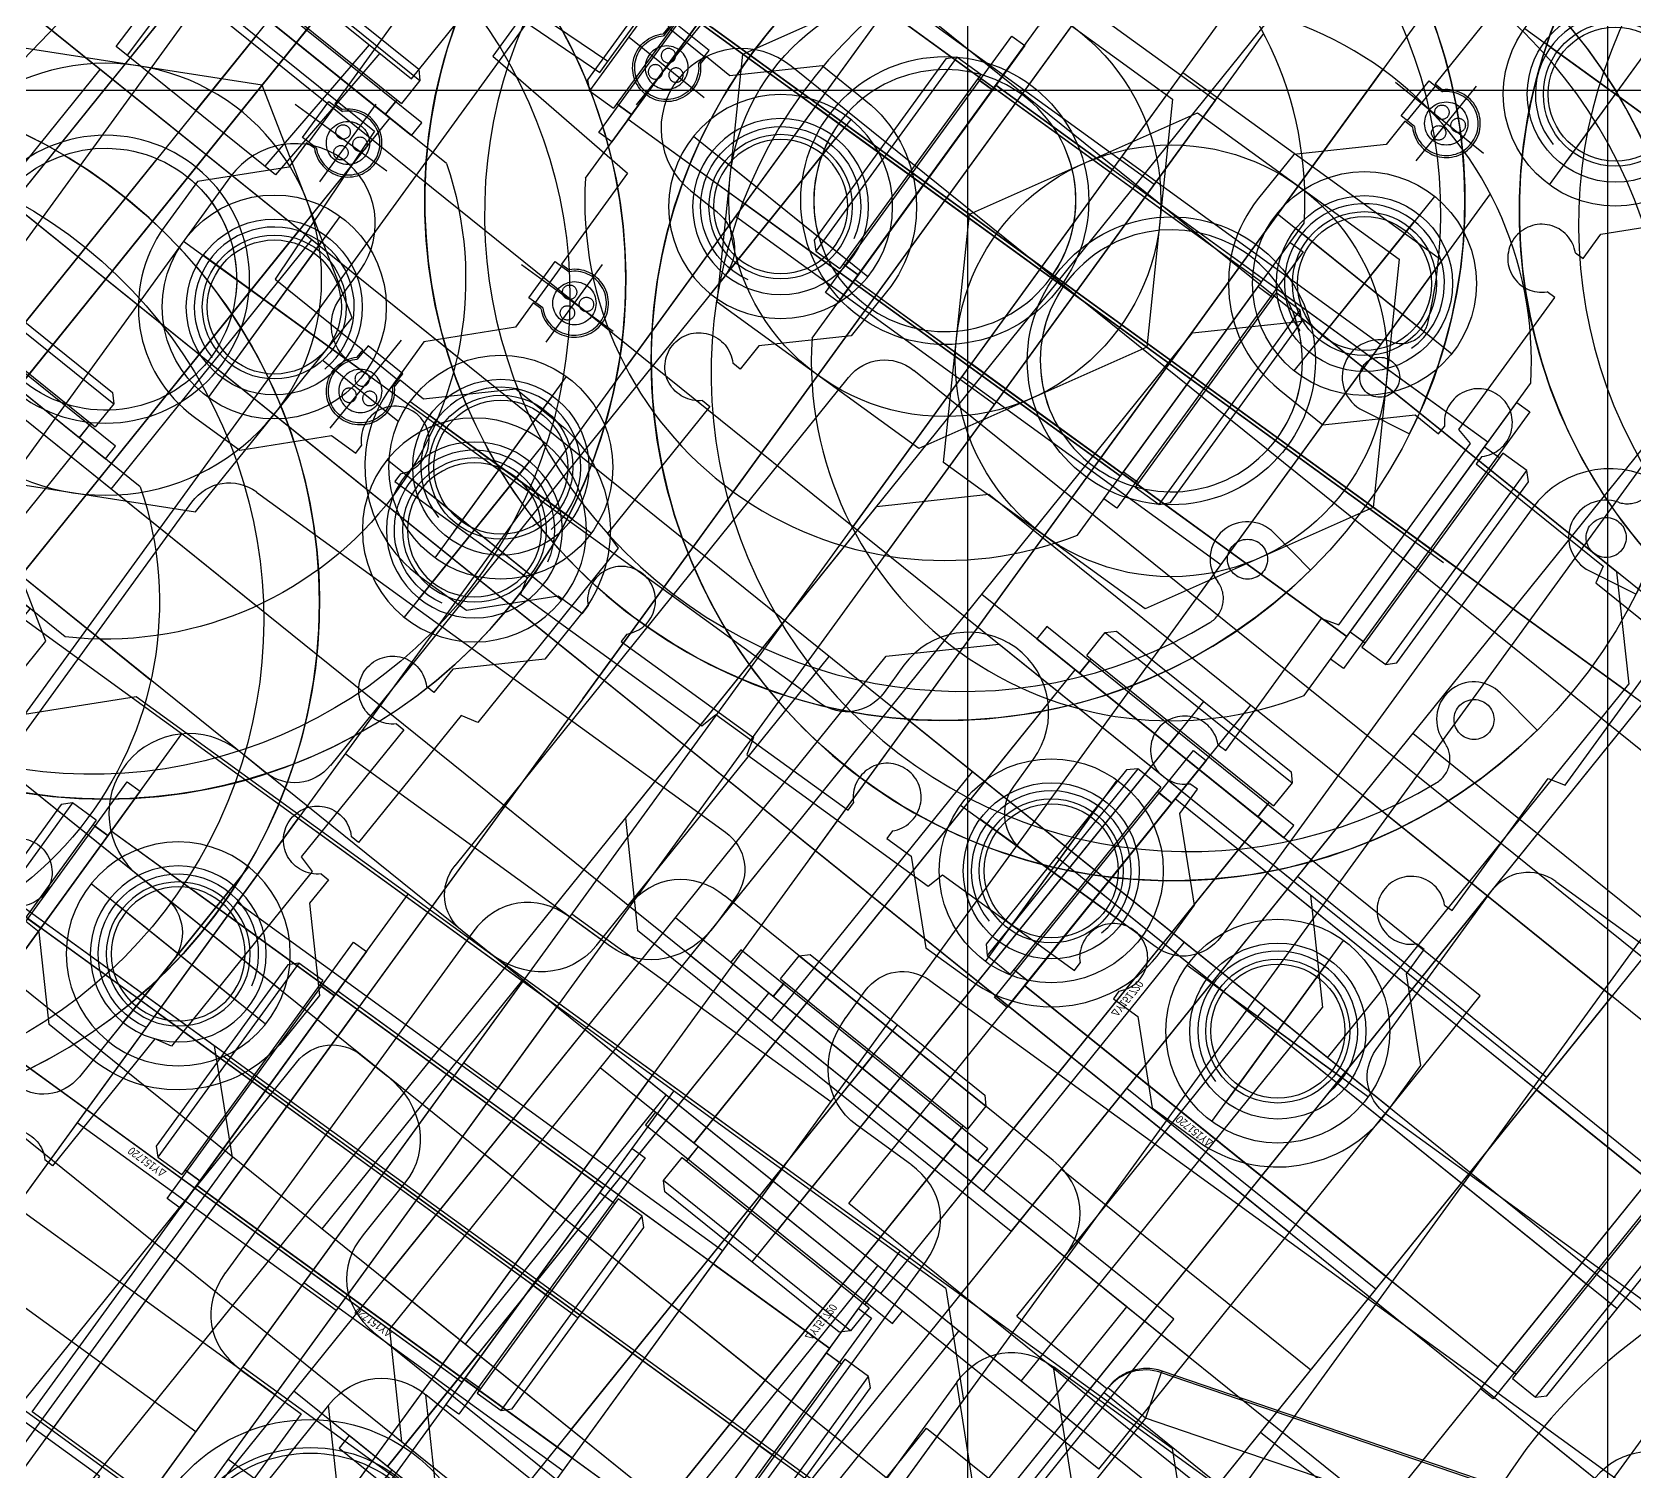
# Model space of a CAD drawing. Header units: millimetres. Extents: x 10462777 to 22643323, y 453826 to 1389191.
# Drawn here: x 11287640.3 to 11287740.5, y 585279.1 to 585369.1 of the extents above; entities that cross this region are included whole.
import ezdxf

# ---------------------------------------------------------------- set-up
doc = ezdxf.new("R2010")
doc.units = ezdxf.units.MM
doc.header["$LTSCALE"] = 200
doc.header["$MEASUREMENT"] = 0
for name, pattern in [('CENTER', [2, 1.25, -0.25, 0.25, -0.25]), ('HIDDEN', [3.75, 2.5, -1.25]), ('PHANTOM', [2.5, 1.25, -0.25, 0.25, -0.25, 0.25, -0.25]), ('PHANTOM2', [31.75, 15.875, -3.175, 3.175, -3.175, 3.175, -3.175])]:
    doc.linetypes.add(name, pattern=pattern)
doc.layers.get('0').update_dxf_attribs({"linetype": 'CONTINUOUS'})
for name, color, linetype in [('1', 1, 'CENTER'), ('5', 4, 'CONTINUOUS'), ('CENTER', 1, 'CONTINUOUS'), ('CL', 3, 'CONTINUOUS'), ('DR1501-002-005-002', 7, 'CONTINUOUS'), ('HL', 2, 'HIDDEN'), ('THIN', 3, 'CONTINUOUS'), ('V', 6, 'PHANTOM2')]:
    doc.layers.add(name, color=color, linetype=linetype)
doc.layers.add('LAYOUT', color=8, linetype='CONTINUOUS', lineweight=25)
doc.styles.get("Standard").update_dxf_attribs({"font": 'SYMBOL'})

# ---------------------------------------------------------------- blocks, each defined once
blk = doc.blocks.new('A$C321A0869')
at = {"layer": '1', "color": 155, "linetype": 'Continuous'}
for p, q in [((89, 386.36), (89, 353.26)), ((103.9, 368.36), (436.1, 368.36)), ((101, 353.26), (101, 365.47)), ((11, 355.36), (11, 255.39)), ((21, 353.26), (21, 355.36)), ((63, 355.36), (63, 353.26)), ((73, 353.26), (73, 355.36)), ((466, 355.36), (466, 353.26)), ((476, 353.26), (476, 355.36)), ((521, 355.36), (521, 353.26)), ((531, 255.39), (531, 355.36)), ((60.1, 350.36), (23.9, 350.36)), ((86.1, 350.36), (75.9, 350.36)), ((155.1, 350.36), (103.9, 350.36)), ((463.1, 350.36), (453.9, 350.36)), ((518.1, 350.36), (478.9, 350.36)), ((23.9, 340.36), (60.1, 340.36)), ((75.9, 340.36), (155.1, 340.36)), ((383.9, 340.36), (463.1, 340.36)), ((478.9, 340.36), (518.1, 340.36)), ((21, 255.39), (21, 337.47)), ((63, 337.47), (63, 335.39)), ((73, 335.39), (73, 337.47)), ((466, 337.47), (466, 335.39)), ((476, 335.39), (476, 337.47)), ((521, 337.47), (521, 255.39)), ((58.49, 330.36), (55.33, 330.36)), ((81.67, 330.36), (77.51, 330.36)), ((461.49, 330.36), (457.33, 330.36)), ((483.67, 330.36), (480.51, 330.36)), ((51, 326.03), (51, 299.69)), ((86, 299.69), (86, 326.03)), ((453, 326.03), (453, 299.69)), ((488, 299.69), (488, 326.03)), ((127.67, 325.36), (96.33, 325.36)), ((103.55, 318.15), (96.33, 325.36)), ((447.67, 325.36), (416.33, 325.36)), ((440.45, 318.15), (447.67, 325.36)), ((99.22, 313.82), (92, 321.03)), ((92, 321.03), (92, 294.69)), ((444.78, 313.82), (452, 321.03)), ((452, 294.69), (452, 321.03)), ((55.33, 295.36), (60, 295.36)), ((60, 295.36), (60, 288.07)), ((457.33, 295.36), (470, 295.36)), ((470, 295.36), (470, 288.11)), ((479, 295.36), (479, 288.11)), ((479, 295.36), (483.67, 295.36)), ((467.64, 288.11), (478.69, 288.11)), ((478.69, 288.11), (479.07, 288.11)), ((478.69, 288.11), (478.69, 285.09)), ((479.07, 285.09), (479.07, 288.11)), ((479.07, 288.11), (479.18, 288.11)), ((481.9, 286.12), (479.07, 285.09)), ((482.02, 286.12), (481.9, 286.12)), ((481.9, 286.12), (495.73, 248.13)), ((496.45, 246.49), (482.02, 286.12)), ((478.69, 285.09), (470.66, 285.09)), ((478.69, 258.13), (478.69, 285.09)), ((479.07, 285.09), (478.69, 285.09)), ((492.9, 247.1), (479.07, 285.09))]:
    blk.add_line(p, q, dxfattribs=at)
for centre, radius in [((95, 386.36), 6), ((16, 355.36), 5), ((68, 355.36), 5), ((471, 355.36), 5), ((526, 355.36), 5)]:
    blk.add_arc(centre, radius, 0, 180, dxfattribs=at)
at = {"layer": '1', "color": 155, "linetype": 'Continuous', "extrusion": (0, 0, -1)}
for centre, major_axis, ratio, start_param, end_param in [((104.11, 365.26), (2.27, -2.27), 0.935113, 2.389713, 3.893472), ((24.11, 353.47), (2.27, 2.27), 0.935113, 2.389713, 3.893472), ((59.89, 353.47), (-2.27, 2.27), 0.935113, 2.389713, 3.893472), ((76.11, 353.47), (2.27, 2.27), 0.935113, 2.389713, 3.893472), ((85.89, 353.47), (-2.27, 2.27), 0.935113, 2.389713, 3.893472), ((104.11, 353.47), (2.27, 2.27), 0.935113, 2.389713, 3.893472), ((454.11, 353.47), (2.27, 2.27), 0.935113, 2.389713, 3.893472), ((462.89, 353.47), (-2.27, 2.27), 0.935113, 2.389713, 3.893472), ((479.11, 353.47), (2.27, 2.27), 0.935113, 2.389713, 3.893472), ((517.89, 353.47), (-2.27, 2.27), 0.935113, 2.389713, 3.893472), ((24.11, 337.26), (2.27, -2.27), 0.935113, 2.389713, 3.893472), ((59.89, 337.26), (-2.27, -2.27), 0.935113, 2.389713, 3.893472), ((76.11, 337.26), (2.27, -2.27), 0.935113, 2.389713, 3.893472), ((462.89, 337.26), (-2.27, -2.27), 0.935113, 2.389713, 3.893472), ((479.11, 337.26), (2.27, -2.27), 0.935113, 2.389713, 3.893472), ((517.89, 337.26), (-2.27, -2.27), 0.935113, 2.389713, 3.893472), ((57.82, 336.14), (-2.5, 5.38), 0.84361, 2.073745, 3.514768), ((78.18, 336.14), (-2.5, -5.38), 0.84361, 5.91001, 7.351033), ((460.82, 336.14), (-2.5, 5.38), 0.84361, 2.073745, 3.514768), ((481.18, 336.14), (-2.5, -5.38), 0.84361, 5.91001, 7.351033), ((97.77, 319.59), (-4.56, 4.56), 0.774597, 5.624127, 6.942243), ((446.23, 319.59), (4.56, 4.56), 0.774597, 5.624127, 6.942243)]:
    blk.add_ellipse(centre, major_axis=major_axis, ratio=ratio, start_param=start_param, end_param=end_param, dxfattribs=at)
at = {"layer": '1', "color": 155, "linetype": 'Continuous'}
for centre, major_axis, ratio, start_param, end_param in [((56.77, 324.59), (4.56, -4.56), 0.774597, 2.482535, 3.800651), ((80.23, 324.59), (-4.56, -4.56), 0.774597, 2.482535, 3.800651), ((458.77, 324.59), (4.56, -4.56), 0.774597, 2.482535, 3.800651), ((482.23, 324.59), (-4.56, -4.56), 0.774597, 2.482535, 3.800651), ((56.77, 301.14), (4.56, 4.56), 0.774597, 2.482535, 3.800651), ((482.23, 301.14), (-4.56, 4.56), 0.774597, 2.482535, 3.800651), ((479.07, 285.09), (0, -3.02), 0.998448, 1.919363, 3.141593)]:
    blk.add_ellipse(centre, major_axis=major_axis, ratio=ratio, start_param=start_param, end_param=end_param, dxfattribs=at)
blk.add_open_spline([(482.02, 286.12), (481.96, 286.29), (481.81, 286.61), (481.51, 287.04), (481.13, 287.41), (480.7, 287.72), (480.22, 287.94), (479.71, 288.08), (479.36, 288.11), (479.18, 288.11)], degree=3, dxfattribs=at)
blk = doc.blocks.new('A$C381A53E2')
at = {"layer": 'V'}
for p, q in [((38.5, 78), (38.5, 117.9)), ((32.65, 88), (32.97, 78)), ((44.35, 88), (44.03, 78)), ((38.5, 84), (38.5, 0)), ((8.5, 75.5), (8.5, 61.5)), ((19.5, 67.8), (19.5, 74.88)), ((8.5, 73.5), (8.5, 63.5)), ((18.1, 72.8), (20.9, 72.8)), ((16.5, 70.8), (22.5, 70.8)), ((1.5, 68.5), (15.5, 68.5)), ((3.5, 68.5), (13.5, 68.5)), ((0, 38.5), (77, 38.5)), ((8.5, 15.5), (8.5, 1.5)), ((68.5, 15.5), (68.5, 1.5)), ((8.5, 13.5), (8.5, 3.5)), ((68.5, 13.5), (68.5, 3.5)), ((1.5, 8.5), (15.5, 8.5)), ((3.5, 8.5), (13.5, 8.5)), ((61.5, 8.5), (75.5, 8.5)), ((63.5, 8.5), (73.5, 8.5))]:
    blk.add_line(p, q, dxfattribs=at)
for points in [[(29.25, 88), (29.25, 101.4), (47.75, 101.4), (47.75, 100.6, 0.414214), (47.75, 90.8), (47.75, 88)], [(20.9, 73.3), (20.9, 72.23, -2.448776), (18.1, 72.23), (18.1, 73.3)], [(43.76, 6.43, 0.922), (38.5, 71, 0.922), (33.24, 6.43), (33.77, 9.64, 0.944), (29.24, 10.7, -0.446), (26.88, 9.6, -0.818), (38.5, 67, -0.818), (50.12, 9.6, -0.446), (47.76, 10.7, 0.944), (43.23, 9.64)]]:
    blk.add_lwpolyline(points, format="xyb", close=True, dxfattribs=at)
for points in [[(31.8, 88), (32.11, 78), (44.89, 78), (45.2, 88)], [(25, 30.71), (25, 46.29), (38.5, 54.09), (52, 46.29), (52, 30.71), (38.5, 22.91), (25, 30.71)]]:
    blk.add_lwpolyline(points, dxfattribs=at)
blk.add_lwpolyline([(48.97, 72.9), (48, 84), (29, 84), (28.03, 72.9), (21, 72.9), (21, 72.3, -2.42), (18, 72.3), (18, 72.9), (16.12, 72.9), (12.02, 77), (8.5, 77, 0.414), (0, 68.5), (0, 64.98), (4.1, 60.88), (4.1, 59), (4.69, 59, -2.42), (4.69, 56), (4.1, 56), (4.1, 45.79), (3, 45.5), (3, 31.5), (4.1, 31.2), (4.1, 21), (4.69, 21, -2.42), (4.69, 18), (4.1, 18), (4.1, 16.12), (0, 12.02), (0, 8.5, 0.414), (8.5, 0), (12.02, 0), (16.12, 4.1), (18, 4.1), (18, 4.69, -2.42), (21, 4.69), (21, 4.1), (31.2, 4.1), (31.5, 3), (45.5, 3), (45.79, 4.1), (56, 4.1), (56, 4.69, -2.42), (59, 4.69), (59, 4.1), (60.88, 4.1), (64.98, 0)], format="xyb", dxfattribs=at)
for centre, radius in [((8.5, 68.5), 7), ((8.5, 68.5), 4.5), ((8.5, 68.5), 4.19), ((19.5, 70.8), 1.35), ((18.75, 70.8), 0.45), ((19.88, 71.45), 0.45), ((38.5, 38.5), 32.5), ((19.88, 70.15), 0.45), ((38.5, 38.5), 13.5), ((38.5, 38.5), 9), ((8.5, 8.5), 7), ((68.5, 8.5), 7), ((8.5, 8.5), 4.5), ((8.5, 8.5), 4.19), ((68.5, 8.5), 4.5), ((68.5, 8.5), 4.19), ((31.47, 10.02), 1.25), ((45.53, 10.02), 1.25)]:
    blk.add_circle(centre, radius, dxfattribs=at)
for centre, radius in [((8.5, 68.5), 5), ((38.5, 38.5), 8.19), ((8.5, 8.5), 5), ((68.5, 8.5), 5)]:
    blk.add_arc(centre, radius, 255, 165, dxfattribs=at)
blk = doc.blocks.new('A$C1DFB16BD')
at = {"layer": 'CL'}
for p, q in [((22.5, 0), (22.5, 38)), ((0, 19), (45, 19))]:
    blk.add_line(p, q, dxfattribs=at)
at = {"layer": 'DR1501-002-005-002'}
for p, q in [((10.45, 38), (34.55, 38)), ((2.34, 29), (42.66, 29)), ((2.34, 9), (42.66, 9)), ((10.45, 0), (34.55, 0))]:
    blk.add_line(p, q, dxfattribs=at)
blk.add_circle((22.5, 19), 9, dxfattribs=at)
for start, end in [(122.3875, 237.6125), (302.3875, 57.6125)]:
    blk.add_arc((22.5, 19), 22.5, start, end, dxfattribs=at)
at = {"layer": 'HL'}
for p, q in [((15, 38), (15, 29)), ((30, 38), (30, 29)), ((15, 0), (15, 9)), ((30, 0), (30, 9))]:
    blk.add_line(p, q, dxfattribs=at)
at = {"layer": 'THIN'}
blk.add_arc((22.5, 19), 8.19, 75, 345, dxfattribs=at)
blk = doc.blocks.new('A$C3D036A4C')
at = {"layer": 'CL'}
for p, q in [((85, 26), (85, 64)), ((0, 45), (100, 45))]:
    blk.add_line(p, q, dxfattribs=at)
at = {"layer": 'DR1501-002-005-002'}
for p, q in [((5, 90), (95, 90)), ((100, 85), (95, 90)), ((100, 5), (100, 85)), ((60, 26), (60, 64)), ((60, 64), (100, 64)), ((60, 55), (100, 55)), ((60, 35), (100, 35)), ((60, 26), (100, 26)), ((100, 5), (95, 0)), ((5, 0), (95, 0))]:
    blk.add_line(p, q, dxfattribs=at)
at = {"layer": 'HL'}
for p, q in [((77.5, 55), (77.5, 64)), ((92.5, 55), (92.5, 64)), ((77.5, 35), (77.5, 26)), ((92.5, 35), (92.5, 26))]:
    blk.add_line(p, q, dxfattribs=at)
blk = doc.blocks.new('A$C148D47CC')
at = {"layer": '5'}
for p, q in [((82.5, 0), (82.5, 20)), ((97.5, 0), (97.5, 20)), ((152.5, 0), (152.5, 20)), ((167.5, 0), (167.5, 20))]:
    blk.add_line(p, q, dxfattribs=at)
at = {"layer": 'CL'}
for p, q in [((90, 0), (90, 20)), ((160, 0), (160, 20)), ((0, 10), (175, 10))]:
    blk.add_line(p, q, dxfattribs=at)
at = {"layer": 'DR1501-002-005-002'}
for p, q in [((0, 20), (175, 20)), ((75, 0), (75, 20)), ((110, 0), (110, 20)), ((175, 0), (175, 20)), ((0, 0), (175, 0))]:
    blk.add_line(p, q, dxfattribs=at)
at = {"layer": 'HL'}
for p, q in [((81.5, 0), (81.5, 20)), ((98.5, 0), (98.5, 20)), ((151.5, 0), (151.5, 20)), ((168.5, 0), (168.5, 20))]:
    blk.add_line(p, q, dxfattribs=at)
blk = doc.blocks.new('A$C69DB7109')
at = {"layer": '5'}
for p, q in [((7.5, -55), (7.5, -35)), ((22.5, -55), (22.5, -35))]:
    blk.add_line(p, q, dxfattribs=at)
at = {"layer": 'CL'}
for p, q in [((55, -20.5), (55, -9.5)), ((85, -80.5), (85, -9.5)), ((49.5, -15), (60.5, -15)), ((15, -55), (15, -35)), ((-10, -45), (130, -45)), ((55, -80.5), (55, -69.5)), ((115, -80.5), (115, -69.5)), ((49.5, -75), (60.5, -75)), ((109.5, -75), (120.5, -75))]:
    blk.add_line(p, q, dxfattribs=at)
at = {"layer": 'DR1501-002-005-002'}
for p, q in [((0, 0), (-5, -5)), ((0, 0), (125, 0)), ((-5, -35), (-5, -5)), ((-5, -35), (30, -35)), ((0, -55), (0, -35)), ((30, -55), (30, -35)), ((-5, -55), (30, -55)), ((-5, -85), (-5, -55)), ((0, -90), (-5, -85)), ((0, -90), (125, -90))]:
    blk.add_line(p, q, dxfattribs=at)
for centre in [(55, -15), (55, -75), (115, -75)]:
    blk.add_circle(centre, 5.5, dxfattribs=at)
at = {"layer": 'HL'}
for p, q in [((6.5, -55), (6.5, -35)), ((23.5, -55), (23.5, -35))]:
    blk.add_line(p, q, dxfattribs=at)
at = {"layer": 'DR1501-002-005-002', "oblique": 8, "width": 0.85}
blk.add_text('DU151720', height=0.5, rotation=90, dxfattribs=at).set_placement((7.31, -41.32))
blk = doc.blocks.new('A$C46232C3D')
at = {"layer": 'CENTER'}
for p, q in [((3.5, 7.5), (2.35, 7.5)), ((41.5, 7.5), (42.65, 7.5))]:
    blk.add_line(p, q, dxfattribs=at)
at = {"layer": 'CL'}
for p, q in [((22.5, 15), (22.5, 0)), ((0, 7.5), (45, 7.5))]:
    blk.add_line(p, q, dxfattribs=at)
at = {"layer": 'DR1501-002-005-002'}
for p, q in [((0.5, 15), (0, 14.5)), ((0, 14.5), (0, 0.5)), ((2.35, 15), (0.5, 15)), ((0.5, 15), (0.5, 0)), ((2.35, 0), (2.35, 15)), ((3.5, 14.65), (2.35, 14.65)), ((41.5, 15), (3.5, 15)), ((3.5, 15), (3.5, 0)), ((3.5, 15), (3.5, 0)), ((41.5, 15), (41.5, 0)), ((41.5, 15), (41.5, 0)), ((41.5, 14.65), (42.65, 14.65)), ((44.5, 15), (42.65, 15)), ((42.65, 0), (42.65, 15)), ((45, 14.5), (44.5, 15)), ((44.5, 0), (44.5, 15)), ((45, 0.5), (45, 14.5)), ((0, 0.5), (0.5, 0)), ((3.5, 0.35), (2.35, 0.35)), ((41.5, 0.35), (42.65, 0.35)), ((44.5, 0), (45, 0.5)), ((0.5, 0), (2.35, 0)), ((3.5, 0), (41.5, 0)), ((42.65, 0), (44.5, 0))]:
    blk.add_line(p, q, dxfattribs=at)
blk = doc.blocks.new('A$C212748E0')
at = {"layer": 'CENTER'}
blk.add_line((9.25, 1), (9.25, 0), dxfattribs=at)
at = {"layer": 'DR1501-002-005-002'}
for p, q in [((0, 1), (19.82, 1)), ((0, 0), (0, 1)), ((2.1, 1), (2.1, 0)), ((16.4, 1), (16.4, 0)), ((19.82, 1), (19.82, 0)), ((19.82, 0), (0, 0))]:
    blk.add_line(p, q, dxfattribs=at)
blk = doc.blocks.new('A$C1D410D33')
at = {"layer": 'DR1501-002-005-002', "rotation": 90}
blk.add_blockref('A$C46232C3D', (16.75, 0), dxfattribs=at)
at = {"layer": 'DR1501-002-005-002'}
for p in [(0, 41.5), (0, 2.5)]:
    blk.add_blockref('A$C212748E0', p, dxfattribs=at)
blk = doc.blocks.new('A$C4F800965')
at = {"layer": 'CL'}
for p, q in [((35, 70), (35, 0)), ((0, 35), (70, 35))]:
    blk.add_line(p, q, dxfattribs=at)
blk.add_circle((35, 35), 26, dxfattribs=at)
at = {"layer": 'DR1501-002-005-002'}
for centre, radius in [((35, 35), 35), ((35, 61), 4.5), ((9, 35), 4.5), ((61, 35), 4.5), ((35, 9), 4.5)]:
    blk.add_circle(centre, radius, dxfattribs=at)
at = {"layer": 'HL'}
for radius in [11, 4.75]:
    blk.add_circle((35, 35), radius, dxfattribs=at)
blk = doc.blocks.new('A$C59BF75ED')
at = {"layer": 'CL'}
blk.add_line((30, 45), (230, 45), dxfattribs=at)
at = {"layer": 'DR1501-002-005-002'}
for radius in [10.75, 9, 8.65]:
    blk.add_circle((50, 75), radius, dxfattribs=at)
for name, p in [('A$C381A53E2', (146.5, 6.5)), ('A$C3D036A4C', (30, 0)), ('A$C69DB7109', (100, 90)), ('A$C4F800965', (0, 10)), ('A$C1D410D33', (105.75, 22.5)), ('A$C1D410D33', (175.75, 22.5)), ('A$C1DFB16BD', (162.5, 26)), ('A$C148D47CC', (25, 35))]:
    blk.add_blockref(name, p, dxfattribs=at)
blk = doc.blocks.new('A$C01323151')
at = {"layer": 'DR1501-002-005-002', "rotation": 90.00000000000004}
blk.add_blockref('A$C59BF75ED', (124.4, 152.37), dxfattribs=at)
at = {"layer": 'DR1501-002-005-002', "xscale": -1, "rotation": 270}
for p in [(160.15, 152.37), (480.15, 152.37)]:
    blk.add_blockref('A$C59BF75ED', p, dxfattribs=at)
blk = doc.blocks.new('A$C6B1410A9')
at = {"layer": 'DR1501-002-005-002', "xscale": -1, "rotation": 270}
blk.add_blockref('A$C59BF75ED', (435.06, 152), dxfattribs=at)
at = {"layer": 'DR1501-002-005-002', "rotation": 90.00000000000004}
blk.add_blockref('A$C59BF75ED', (124.4, 149.99), dxfattribs=at)
blk = doc.blocks.new('A$C256B494F')
at = {"layer": 'DR1501-002-005-002'}
blk.add_blockref('A$C59BF75ED', (475.79, 197.94, -10.03), dxfattribs=at)
at = {"layer": 'DR1501-002-005-002', "rotation": 180}
blk.add_blockref('A$C59BF75ED', (230, 264.79, -10.03), dxfattribs=at)
blk = doc.blocks.new('A$C1F8A417F')
at = {"ltscale": 10}
for name, p in [('A$C256B494F', (1576.88, 789.02, 10.03)), ('A$C6B1410A9', (1650.72, 788.61)), ('A$C01323151', (1633.38, 786.02))]:
    blk.add_blockref(name, p, dxfattribs=at)
at = {"layer": 'DR1501-002-005-002'}
blk.add_blockref('A$C321A0869', (1664.78, 743.02), dxfattribs=at)
blk = doc.blocks.new('A$C7DA30AB0')
at = {"layer": 'LAYOUT', "color": 6, "linetype": 'PHANTOM'}
blk.add_circle((3030.45, 3025.99, 0), 2693.02, dxfattribs=at)
blk = doc.blocks.new('A$C6F7E1649')
at = {"color": 2, "linetype": 'Continuous', "lineweight": -3, "ltscale": 10}
blk.add_line((770, 895, 0), (770, 335, 0), dxfattribs=at)
at = {"color": 0, "linetype": 'Continuous', "lineweight": -3, "ltscale": 10}
for p, q in [((600, 635, 0), (1320, 635, 0)), ((600, 595, 0), (1320, 595, 0))]:
    blk.add_line(p, q, dxfattribs=at)

msp = doc.modelspace()

# ---------------------------------------------------------------- block references
at = {"ltscale": 10, "rotation": 324.019764306913}
msp.add_blockref('A$C1F8A417F', (11285651.31599, 585455.73383), dxfattribs=at)

# ---------------------------------------------------------------- next in the draw order: block references
at = {"ltscale": 10, "rotation": 51.1429793073033}
msp.add_blockref('A$C1F8A417F', (11287165.47006, 582967.95012), dxfattribs=at)

# ---------------------------------------------------------------- next in the draw order: block references
at = {"ltscale": 10}
msp.add_blockref('A$C7DA30AB0', (11285684.40366, 580408.4363), dxfattribs=at)

# ---------------------------------------------------------------- next in the draw order: block references
at = {"ltscale": 10, "rotation": 270}
msp.add_blockref('A$C6F7E1649', (11287103.73988, 586135.42309, 0), dxfattribs=at)

doc.saveas('drawing.dxf')
